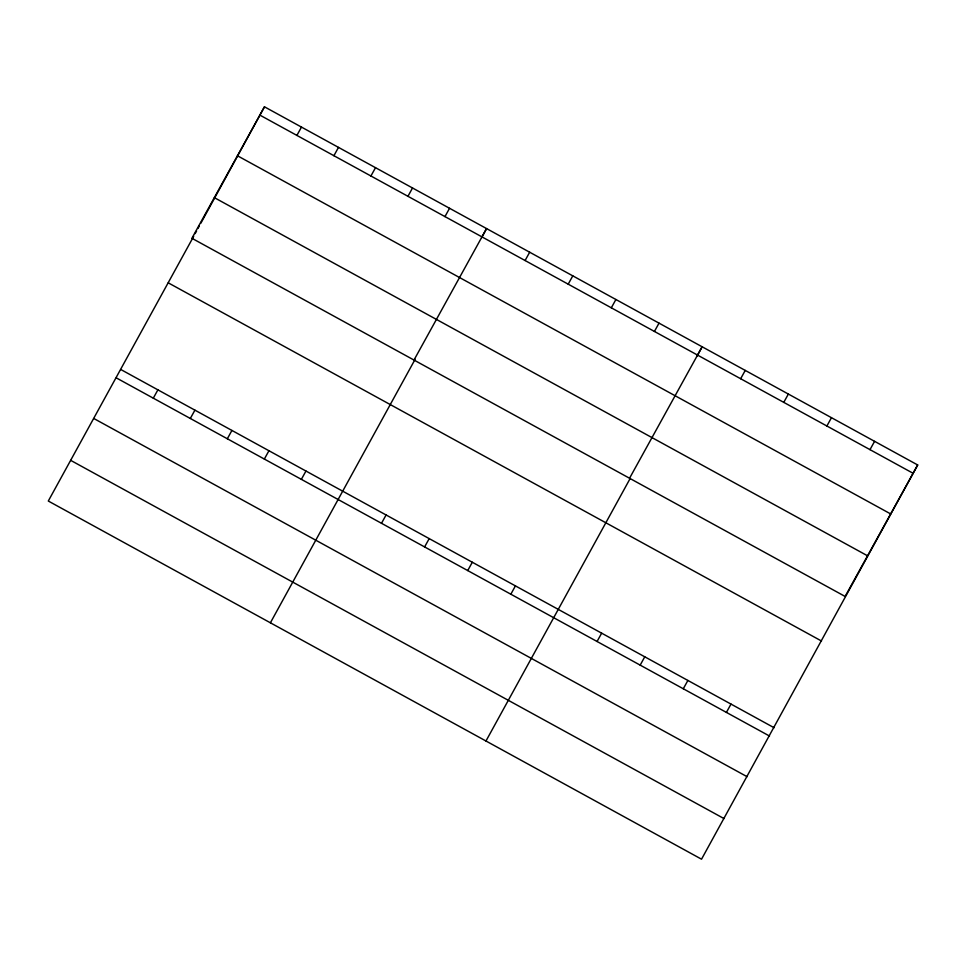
<?xml version="1.0" encoding="UTF-8"?>
<svg xmlns="http://www.w3.org/2000/svg" width="966" height="966" viewBox="0 0 966 966"><rect width="100%" height="100%" fill="white"/><g stroke="black" fill="none" stroke-linecap="round" stroke-linejoin="round"><path stroke-width="1.45" d="M917.7 464.972L845.117 596.445L191.896 238.276L264.467 106.803L917.7 464.972L701.533 859.197L48.3 501.028L193.731 236.235M195.144 233.639L196.569 231.055M197.982 228.471L199.394 225.875M200.807 223.291L264.467 106.803M415.126 359.304L270.395 622.804M481.539 237.769L486.562 228.58L413.991 360.052M629.989 478.798L485.97 741.007M697.102 355.971L702.137 346.77L629.554 478.242M296.888 135.409L301.489 127.089M153.304 398.173L157.893 389.853M333.91 155.707L338.498 147.387M190.314 418.471L194.915 410.152M370.92 176.005L375.52 167.686M227.336 438.757L231.925 430.45M407.942 196.303L412.53 187.984M264.346 459.055L268.946 450.736M444.964 216.601L449.552 208.282M301.368 479.353L305.956 471.034M525.093 260.53L529.682 252.211M381.498 523.294L386.086 514.975M568.201 284.173L572.79 275.853M424.605 546.937L429.206 538.617M611.309 307.816L615.91 299.496M467.725 570.568L472.314 562.248M654.429 331.459L659.017 323.139M510.833 594.211L515.433 585.891M740.656 378.732L745.245 370.413M597.06 641.484L601.661 633.177M783.764 402.375L788.365 394.056M640.18 665.127L644.769 656.808M826.884 426.006L831.472 417.698M683.288 688.77L687.889 680.45M869.992 449.649L874.592 441.329M726.408 712.413L730.996 704.093M259.878 115.111L913.112 473.292M237.443 155.755L890.676 513.936M214.331 197.632L867.553 555.8M168.265 282.845L821.498 641.013M120.883 369.555L774.104 727.724M116.282 377.875L769.516 736.044M93.847 418.52L747.08 776.688M70.735 460.384L723.969 818.564"/></g></svg>
